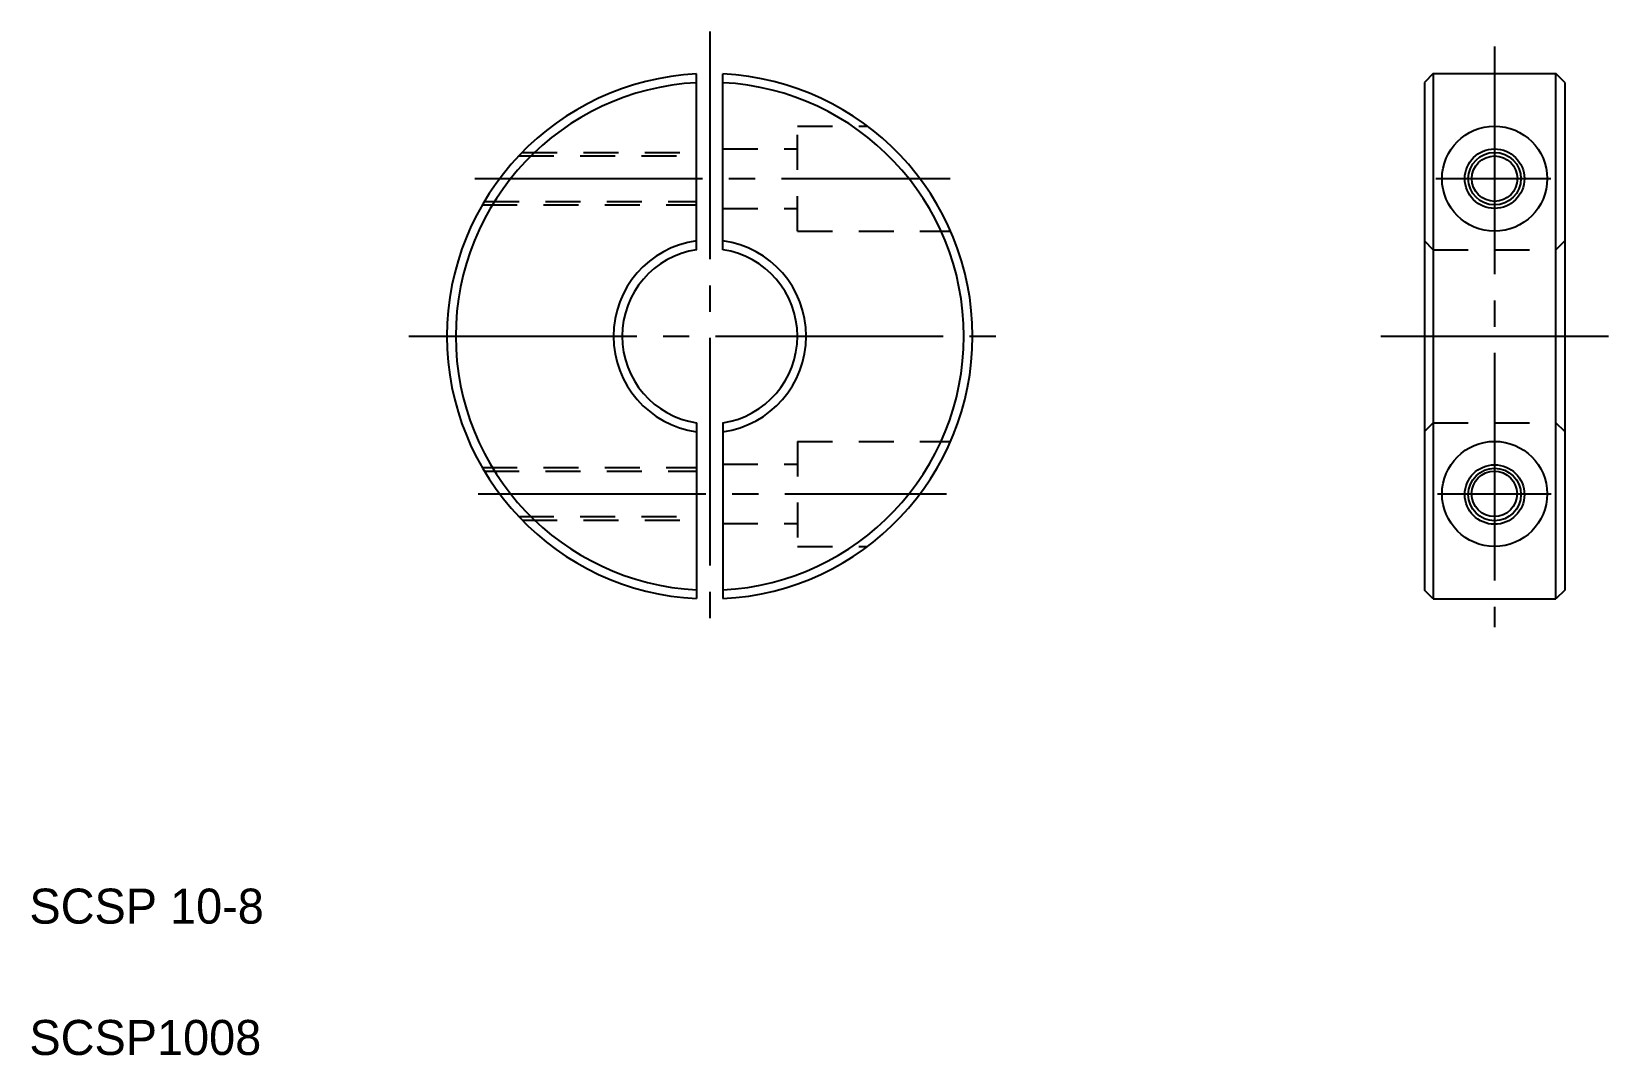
# Model space of a CAD drawing. Extents: x 39.1 to 129.1, y 177.3 to 235.7.
import ezdxf

# ---------------------------------------------------------------- set-up
doc = ezdxf.new("R2010")
doc.units = 0
doc.linetypes.add('CENTER', pattern=[17.5, 13, -1.5, 1.5, -1.5])
doc.linetypes.add('DASHED', pattern=[3.5, 2, -1.5])
doc.layers.get('0').update_dxf_attribs({"linetype": 'CONTINUOUS'})
doc.layers.add('CENTER', color=1, linetype='CENTER')

msp = doc.modelspace()

# ---------------------------------------------------------------- linework, layer by layer
at = {"color": 7, "linetype": 'CONTINUOUS'}
for p, q in [((77.053, 223.265), (77.053, 233.303)), ((78.553, 223.265), (78.553, 233.303)), ((119.102, 233.322), (118.602, 232.822)), ((119.102, 233.322), (126.102, 233.322)), ((119.102, 233.322), (119.102, 203.322)), ((126.102, 203.322), (126.102, 233.322)), ((126.602, 232.822), (126.102, 233.322)), ((118.602, 232.822), (118.602, 203.822)), ((126.602, 232.822), (126.602, 203.822)), ((77.053, 213.378), (77.053, 203.341)), ((78.553, 213.378), (78.553, 203.341)), ((119.102, 203.322), (118.602, 203.822)), ((126.602, 203.822), (126.102, 203.322)), ((119.102, 203.322), (126.102, 203.322))]:
    msp.add_line(p, q, dxfattribs=at)
for p, q in [((120.852, 233.322), (120.852, 233.322)), ((122.602, 233.322), (122.602, 233.322))]:
    msp.add_line(p, q)
at = {"color": 3, "linetype": 'DASHED'}
for p, q in [((82.803, 224.322), (82.803, 230.322)), ((82.803, 230.322), (86.803, 230.322)), ((67.091, 228.822), (77.053, 228.822)), ((78.553, 229.022), (82.803, 229.022)), ((66.898, 228.622), (77.053, 228.622)), ((64.93, 226.022), (77.053, 226.022)), ((64.812, 225.822), (77.053, 225.822)), ((78.553, 225.622), (82.803, 225.622)), ((82.803, 224.322), (91.55, 224.322)), ((119.102, 223.265), (118.602, 223.765)), ((119.102, 223.265), (126.102, 223.265)), ((126.602, 223.765), (126.102, 223.265)), ((119.102, 213.378), (118.602, 212.878)), ((119.102, 213.378), (126.102, 213.378)), ((126.602, 212.878), (126.102, 213.378)), ((82.803, 212.322), (91.55, 212.322)), ((82.803, 212.322), (82.803, 206.322)), ((64.812, 210.822), (77.053, 210.822)), ((78.553, 211.022), (82.803, 211.022)), ((64.93, 210.622), (77.053, 210.622)), ((66.898, 208.022), (77.053, 208.022)), ((67.091, 207.822), (77.053, 207.822)), ((78.553, 207.622), (82.803, 207.622)), ((82.803, 206.322), (86.803, 206.322))]:
    msp.add_line(p, q, dxfattribs=at)
for centre, radius in [((122.602, 227.322), 3), ((122.602, 227.322), 1.7), ((122.602, 227.322), 1.3), ((122.602, 209.322), 3), ((122.602, 209.285), 1.7), ((122.587, 209.322), 1.3)]:
    msp.add_circle(centre, radius)
at = {"color": 3}
for centre in [(122.602, 227.322), (122.602, 209.285)]:
    msp.add_circle(centre, 1.5, dxfattribs=at)
for radius, start, end in [(15, 92.86598, 267.13402), (15, 272.86598, 87.13402), (14.5, 92.9649, 267.0351), (14.5, 272.9649, 87.0351), (5.5, 97.83748, 262.16252), (5, 98.62693, 261.37307), (5.5, 277.83748, 82.16252), (5, 278.62693, 81.37307)]:
    msp.add_arc((77.803, 218.322), radius, start, end)
at = {"layer": 'CENTER', "color": 1, "linetype": 'CENTER'}
for p, q in [((77.803, 235.724), (77.803, 200.919)), ((122.602, 234.869), (122.602, 201.714)), ((64.391, 227.322), (91.516, 227.322)), ((119.247, 227.322), (125.806, 227.322)), ((60.634, 218.322), (94.972, 218.322)), ((116.102, 218.322), (129.102, 218.322)), ((64.583, 209.322), (91.323, 209.322)), ((119.348, 209.322), (125.827, 209.322))]:
    msp.add_line(p, q, dxfattribs=at)

# ---------------------------------------------------------------- texts
for s, p in [('SCSP 10-8', (38.967, 184.781)), ('SCSP1008', (38.967, 177.281))]:
    msp.add_text(s, height=2).set_placement(p)

doc.saveas('drawing.dxf')
